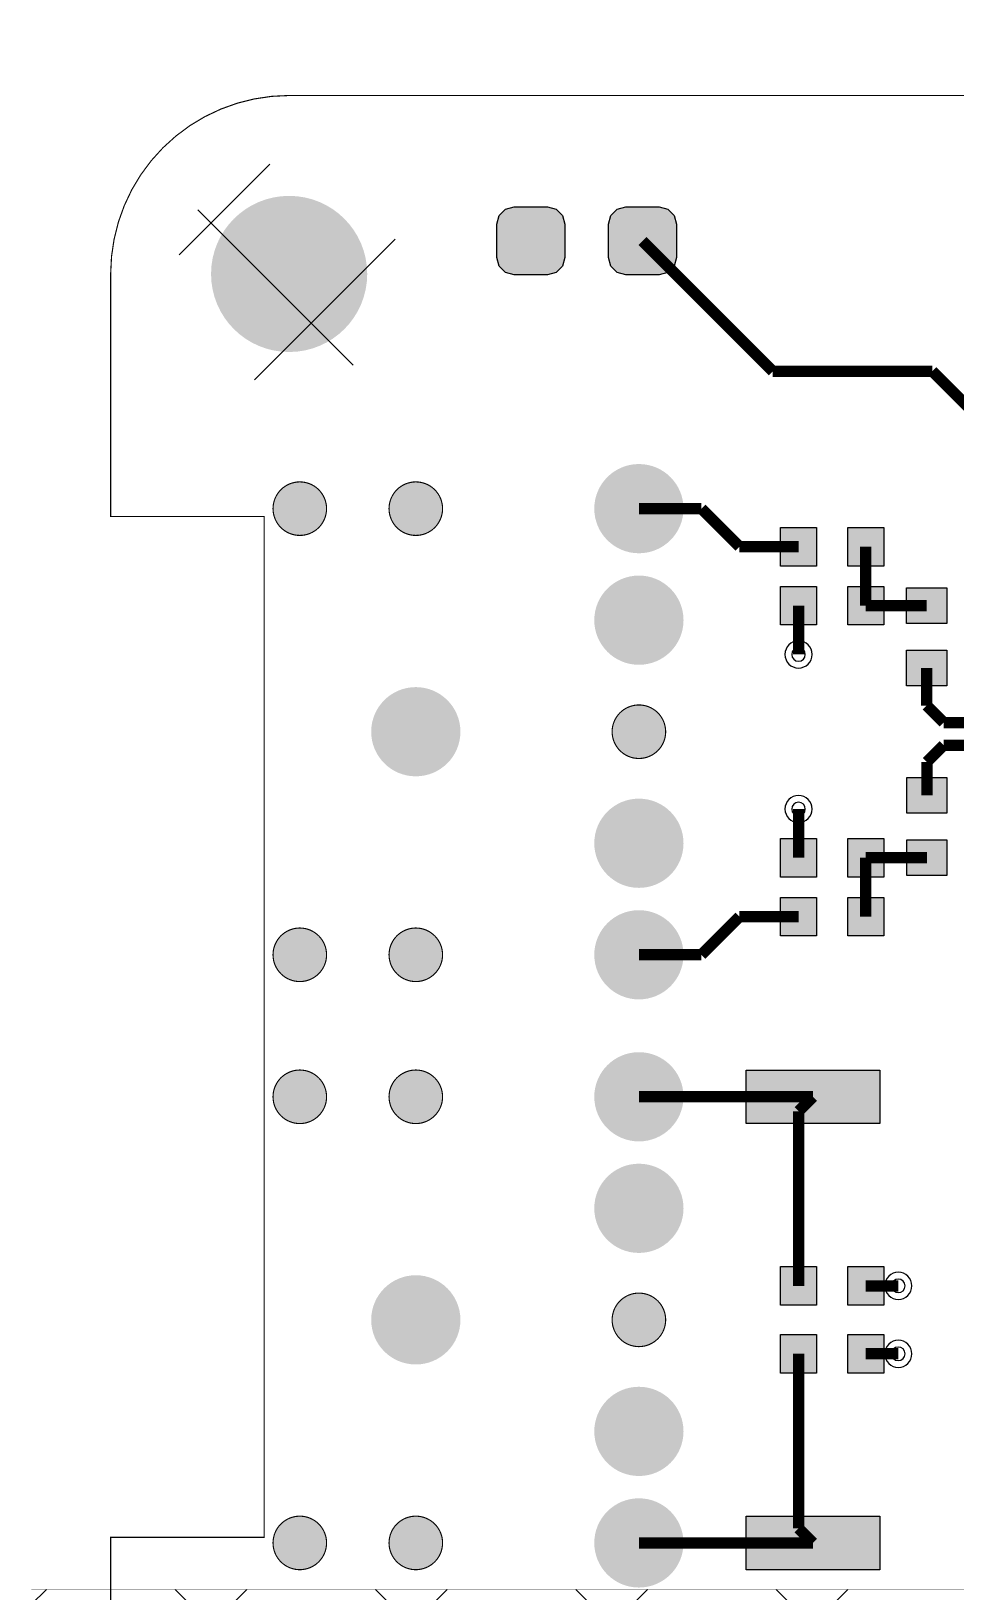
# Model space of a CAD drawing. Header units: millimetres. Extents: x -2 to 166, y 0 to 101.
# Drawn here: x -1.78 to 18.94, y 65.86 to 100.84 of the extents above; entities that cross this region are included whole.
import ezdxf

# ---------------------------------------------------------------- set-up
doc = ezdxf.new("R2010")
doc.units = ezdxf.units.MM
doc.header["$MEASUREMENT"] = 0
for name, color, linetype, true_color in [('Board-Outline-Layer', 7, 'Continuous', 0xff00ff), ('Bottom-Layer', 7, 'Continuous', 0x0000ff), ('Hole-Layer', 7, 'Continuous', 0x222222), ('Multi-Layer', 7, 'Continuous', 0xc0c0c0), ('Top-Layer', 7, 'Continuous', 0xff0000)]:
    doc.layers.add(name, color=color, linetype=linetype, true_color=true_color)
pattern_1 = [(45, (0, 0), (-2.24506, 2.24506), []), (135, (0, 0), (-2.24506, -2.24506), [])]

msp = doc.modelspace()

# ---------------------------------------------------------------- hatches: boundary and pattern name
at = {"layer": 'Bottom-Layer'}
for points in [[(10.18, 96.513), (10.18, 95.766), (10.128, 95.572), (9.986, 95.429), (9.791, 95.377), (9.045, 95.377), (8.85, 95.429), (8.708, 95.572), (8.656, 95.766), (8.656, 96.513), (8.708, 96.707), (8.85, 96.849), (9.045, 96.901), (9.791, 96.901), (9.986, 96.849), (10.128, 96.707)], [(12.68, 96.513), (12.68, 95.766), (12.628, 95.572), (12.486, 95.429), (12.291, 95.377), (11.545, 95.377), (11.35, 95.429), (11.208, 95.572), (11.156, 95.766), (11.156, 96.513), (11.208, 96.707), (11.35, 96.849), (11.545, 96.901), (12.291, 96.901), (12.486, 96.849), (12.628, 96.707)], [(10.839, 90.139, 1), (12.839, 90.139, 1)], [(10.839, 90.139, 1), (12.839, 90.139, 1)], [(15.82, 89.717), (15.82, 88.853), (15.013, 88.853), (15.013, 89.717)], [(17.327, 89.717), (17.327, 88.853), (16.52, 88.853), (16.52, 89.717)], [(10.839, 87.639, 1), (12.839, 87.639, 1)], [(10.839, 87.639, 1), (12.839, 87.639, 1)], [(15.82, 88.396), (15.82, 87.532), (15.013, 87.532), (15.013, 88.396)], [(17.327, 88.396), (17.327, 87.532), (16.52, 87.532), (16.52, 88.396)], [(18.738, 87.564), (17.838, 87.564), (17.838, 88.364), (18.738, 88.364)], [(18.738, 86.164), (17.838, 86.164), (17.838, 86.964), (18.738, 86.964)], [(5.839, 85.139, 1), (7.839, 85.139, 1)], [(5.839, 85.139, 1), (7.839, 85.139, 1)], [(17.843, 84.115), (18.743, 84.115), (18.743, 83.315), (17.843, 83.315)], [(10.839, 82.639, 1), (12.839, 82.639, 1)], [(10.839, 82.639, 1), (12.839, 82.639, 1)], [(15.82, 82.746), (15.82, 81.882), (15.013, 81.882), (15.013, 82.746)], [(17.327, 82.746), (17.327, 81.882), (16.52, 81.882), (16.52, 82.746)], [(17.843, 82.714), (18.743, 82.714), (18.743, 81.914), (17.843, 81.914)], [(15.82, 81.425), (15.82, 80.561), (15.013, 80.561), (15.013, 81.425)], [(17.327, 81.425), (17.327, 80.561), (16.52, 80.561), (16.52, 81.425)], [(10.839, 80.139, 1), (12.839, 80.139, 1)], [(10.839, 80.139, 1), (12.839, 80.139, 1)], [(10.839, 76.956, 1), (12.839, 76.956, 1)], [(10.839, 76.956, 1), (12.839, 76.956, 1)], [(17.241, 77.556), (17.241, 76.356), (14.241, 76.356), (14.241, 77.556)], [(10.839, 74.456, 1), (12.839, 74.456, 1)], [(10.839, 74.456, 1), (12.839, 74.456, 1)], [(15.014, 72.286), (15.014, 73.15), (15.82, 73.15), (15.82, 72.286)], [(16.521, 72.286), (16.521, 73.15), (17.327, 73.15), (17.327, 72.286)], [(5.839, 71.956, 1), (7.839, 71.956, 1)], [(5.839, 71.956, 1), (7.839, 71.956, 1)], [(15.013, 70.763), (15.013, 71.627), (15.82, 71.627), (15.82, 70.763)], [(16.52, 70.763), (16.52, 71.627), (17.327, 71.627), (17.327, 70.763)], [(10.839, 69.456, 1), (12.839, 69.456, 1)], [(10.839, 69.456, 1), (12.839, 69.456, 1)], [(10.839, 66.956, 1), (12.839, 66.956, 1)], [(10.839, 66.956, 1), (12.839, 66.956, 1)], [(17.241, 67.556), (17.241, 66.356), (14.241, 66.356), (14.241, 67.556)]]:
    msp.add_hatch(color=256, dxfattribs=at).paths.add_polyline_path(points)
at = {"layer": 'Hole-Layer'}
for points in [[(8.961, 96.139, 1), (9.875, 96.139, 1)], [(8.961, 96.139, 1), (9.875, 96.139, 1)], [(11.461, 96.139, 1), (12.375, 96.139, 1)], [(11.461, 96.139, 1), (12.375, 96.139, 1)], [(11.189, 90.139, 1), (12.489, 90.139, 1)], [(11.189, 90.139, 1), (12.489, 90.139, 1)], [(11.189, 87.639, 1), (12.489, 87.639, 1)], [(11.189, 87.639, 1), (12.489, 87.639, 1)], [(6.189, 85.139, 1), (7.489, 85.139, 1)], [(6.189, 85.139, 1), (7.489, 85.139, 1)], [(11.189, 82.639, 1), (12.489, 82.639, 1)], [(11.189, 82.639, 1), (12.489, 82.639, 1)], [(11.189, 80.139, 1), (12.489, 80.139, 1)], [(11.189, 80.139, 1), (12.489, 80.139, 1)], [(11.189, 76.956, 1), (12.489, 76.956, 1)], [(11.189, 76.956, 1), (12.489, 76.956, 1)], [(11.189, 74.456, 1), (12.489, 74.456, 1)], [(11.189, 74.456, 1), (12.489, 74.456, 1)], [(6.189, 71.956, 1), (7.489, 71.956, 1)], [(6.189, 71.956, 1), (7.489, 71.956, 1)], [(11.189, 69.456, 1), (12.489, 69.456, 1)], [(11.189, 69.456, 1), (12.489, 69.456, 1)], [(11.189, 66.956, 1), (12.489, 66.956, 1)], [(11.189, 66.956, 1), (12.489, 66.956, 1)]]:
    msp.add_hatch(color=256, dxfattribs=at).paths.add_polyline_path(points)
at = {"layer": 'Multi-Layer'}
h = msp.add_hatch(dxfattribs=at)
h.set_pattern_fill('ANSI37', color=256, style=0)
h.set_pattern_definition(pattern_1)
h.paths.add_polyline_path([(45.466, 65.913), (45.466, 91.567), (22.479, 91.567), (20.574, 93.472), (20.574, 100.838), (21.209, 100.838), (21.209, 93.726), (22.86, 92.075), (46.044, 92.075), (46.044, 65.409), (-1.778, 65.409), (-1.778, 65.913)])
h = msp.add_hatch(dxfattribs=at)
h.set_pattern_fill('ANSI37', color=256, style=0)
h.set_pattern_definition(pattern_1)
h.paths.add_polyline_path([(1.5, 95.4, 1), (6.5, 95.4, 1)])
h = msp.add_hatch(dxfattribs=at)
h.set_pattern_fill('ANSI37', color=256, style=0)
h.set_pattern_definition(pattern_1)
h.paths.add_polyline_path([(1.5, 95.4, 1), (6.5, 95.4, 1)])
for points in [[(2.25, 95.4, 1), (5.75, 95.4, 1)], [(2.25, 95.4, 1), (5.75, 95.4, 1)], [(10.18, 96.513), (10.18, 95.766), (10.128, 95.572), (9.986, 95.429), (9.791, 95.377), (9.045, 95.377), (8.85, 95.429), (8.708, 95.572), (8.656, 95.766), (8.656, 96.513), (8.708, 96.707), (8.85, 96.849), (9.045, 96.901), (9.791, 96.901), (9.986, 96.849), (10.128, 96.707)], [(10.18, 96.513), (10.18, 95.766), (10.128, 95.572), (9.986, 95.429), (9.791, 95.377), (9.045, 95.377), (8.85, 95.429), (8.708, 95.572), (8.656, 95.766), (8.656, 96.513), (8.708, 96.707), (8.85, 96.849), (9.045, 96.901), (9.791, 96.901), (9.986, 96.849), (10.128, 96.707)], [(10.18, 96.513), (10.18, 95.766), (10.128, 95.572), (9.986, 95.429), (9.791, 95.377), (9.045, 95.377), (8.85, 95.429), (8.708, 95.572), (8.656, 95.766), (8.656, 96.513), (8.708, 96.707), (8.85, 96.849), (9.045, 96.901), (9.791, 96.901), (9.986, 96.849), (10.128, 96.707)], [(12.68, 96.513), (12.68, 95.766), (12.628, 95.572), (12.486, 95.429), (12.291, 95.377), (11.545, 95.377), (11.35, 95.429), (11.208, 95.572), (11.156, 95.766), (11.156, 96.513), (11.208, 96.707), (11.35, 96.849), (11.545, 96.901), (12.291, 96.901), (12.486, 96.849), (12.628, 96.707)], [(12.68, 96.513), (12.68, 95.766), (12.628, 95.572), (12.486, 95.429), (12.291, 95.377), (11.545, 95.377), (11.35, 95.429), (11.208, 95.572), (11.156, 95.766), (11.156, 96.513), (11.208, 96.707), (11.35, 96.849), (11.545, 96.901), (12.291, 96.901), (12.486, 96.849), (12.628, 96.707)], [(12.68, 96.513), (12.68, 95.766), (12.628, 95.572), (12.486, 95.429), (12.291, 95.377), (11.545, 95.377), (11.35, 95.429), (11.208, 95.572), (11.156, 95.766), (11.156, 96.513), (11.208, 96.707), (11.35, 96.849), (11.545, 96.901), (12.291, 96.901), (12.486, 96.849), (12.628, 96.707)], [(10.839, 90.139, 1), (12.839, 90.139, 1)], [(10.839, 90.139, 1), (12.839, 90.139, 1)], [(10.839, 90.139, 1), (12.839, 90.139, 1)], [(10.839, 90.139, 1), (12.839, 90.139, 1)], [(10.839, 90.139, 1), (12.839, 90.139, 1)], [(10.839, 90.139, 1), (12.839, 90.139, 1)], [(3.639, 90.139, 1), (4.839, 90.139, 1)], [(3.639, 90.139, 1), (4.839, 90.139, 1)], [(6.239, 90.139, 1), (7.439, 90.139, 1)], [(6.239, 90.139, 1), (7.439, 90.139, 1)], [(10.839, 87.639, 1), (12.839, 87.639, 1)], [(10.839, 87.639, 1), (12.839, 87.639, 1)], [(10.839, 87.639, 1), (12.839, 87.639, 1)], [(10.839, 87.639, 1), (12.839, 87.639, 1)], [(10.839, 87.639, 1), (12.839, 87.639, 1)], [(10.839, 87.639, 1), (12.839, 87.639, 1)], [(5.839, 85.139, 1), (7.839, 85.139, 1)], [(5.839, 85.139, 1), (7.839, 85.139, 1)], [(5.839, 85.139, 1), (7.839, 85.139, 1)], [(5.839, 85.139, 1), (7.839, 85.139, 1)], [(5.839, 85.139, 1), (7.839, 85.139, 1)], [(5.839, 85.139, 1), (7.839, 85.139, 1)], [(11.239, 85.139, 1), (12.439, 85.139, 1)], [(11.239, 85.139, 1), (12.439, 85.139, 1)], [(10.839, 82.639, 1), (12.839, 82.639, 1)], [(10.839, 82.639, 1), (12.839, 82.639, 1)], [(10.839, 82.639, 1), (12.839, 82.639, 1)], [(10.839, 82.639, 1), (12.839, 82.639, 1)], [(10.839, 82.639, 1), (12.839, 82.639, 1)], [(10.839, 82.639, 1), (12.839, 82.639, 1)], [(10.839, 80.139, 1), (12.839, 80.139, 1)], [(10.839, 80.139, 1), (12.839, 80.139, 1)], [(10.839, 80.139, 1), (12.839, 80.139, 1)], [(10.839, 80.139, 1), (12.839, 80.139, 1)], [(10.839, 80.139, 1), (12.839, 80.139, 1)], [(10.839, 80.139, 1), (12.839, 80.139, 1)], [(3.639, 80.139, 1), (4.839, 80.139, 1)], [(3.639, 80.139, 1), (4.839, 80.139, 1)], [(6.239, 80.139, 1), (7.439, 80.139, 1)], [(6.239, 80.139, 1), (7.439, 80.139, 1)], [(10.839, 76.956, 1), (12.839, 76.956, 1)], [(10.839, 76.956, 1), (12.839, 76.956, 1)], [(10.839, 76.956, 1), (12.839, 76.956, 1)], [(10.839, 76.956, 1), (12.839, 76.956, 1)], [(10.839, 76.956, 1), (12.839, 76.956, 1)], [(10.839, 76.956, 1), (12.839, 76.956, 1)], [(3.639, 76.956, 1), (4.839, 76.956, 1)], [(3.639, 76.956, 1), (4.839, 76.956, 1)], [(6.239, 76.956, 1), (7.439, 76.956, 1)], [(6.239, 76.956, 1), (7.439, 76.956, 1)], [(10.839, 74.456, 1), (12.839, 74.456, 1)], [(10.839, 74.456, 1), (12.839, 74.456, 1)], [(10.839, 74.456, 1), (12.839, 74.456, 1)], [(10.839, 74.456, 1), (12.839, 74.456, 1)], [(10.839, 74.456, 1), (12.839, 74.456, 1)], [(10.839, 74.456, 1), (12.839, 74.456, 1)], [(5.839, 71.956, 1), (7.839, 71.956, 1)], [(5.839, 71.956, 1), (7.839, 71.956, 1)], [(5.839, 71.956, 1), (7.839, 71.956, 1)], [(5.839, 71.956, 1), (7.839, 71.956, 1)], [(5.839, 71.956, 1), (7.839, 71.956, 1)], [(5.839, 71.956, 1), (7.839, 71.956, 1)], [(11.239, 71.956, 1), (12.439, 71.956, 1)], [(11.239, 71.956, 1), (12.439, 71.956, 1)], [(10.839, 69.456, 1), (12.839, 69.456, 1)], [(10.839, 69.456, 1), (12.839, 69.456, 1)], [(10.839, 69.456, 1), (12.839, 69.456, 1)], [(10.839, 69.456, 1), (12.839, 69.456, 1)], [(10.839, 69.456, 1), (12.839, 69.456, 1)], [(10.839, 69.456, 1), (12.839, 69.456, 1)], [(10.839, 66.956, 1), (12.839, 66.956, 1)], [(10.839, 66.956, 1), (12.839, 66.956, 1)], [(10.839, 66.956, 1), (12.839, 66.956, 1)], [(10.839, 66.956, 1), (12.839, 66.956, 1)], [(10.839, 66.956, 1), (12.839, 66.956, 1)], [(10.839, 66.956, 1), (12.839, 66.956, 1)], [(3.639, 66.956, 1), (4.839, 66.956, 1)], [(3.639, 66.956, 1), (4.839, 66.956, 1)], [(6.239, 66.956, 1), (7.439, 66.956, 1)], [(6.239, 66.956, 1), (7.439, 66.956, 1)]]:
    msp.add_hatch(color=256, dxfattribs=at).paths.add_polyline_path(points)
at = {"layer": 'Top-Layer'}
for points in [[(10.18, 96.513), (10.18, 95.766), (10.128, 95.572), (9.986, 95.429), (9.791, 95.377), (9.045, 95.377), (8.85, 95.429), (8.708, 95.572), (8.656, 95.766), (8.656, 96.513), (8.708, 96.707), (8.85, 96.849), (9.045, 96.901), (9.791, 96.901), (9.986, 96.849), (10.128, 96.707)], [(12.68, 96.513), (12.68, 95.766), (12.628, 95.572), (12.486, 95.429), (12.291, 95.377), (11.545, 95.377), (11.35, 95.429), (11.208, 95.572), (11.156, 95.766), (11.156, 96.513), (11.208, 96.707), (11.35, 96.849), (11.545, 96.901), (12.291, 96.901), (12.486, 96.849), (12.628, 96.707)], [(10.839, 90.139, 1), (12.839, 90.139, 1)], [(10.839, 90.139, 1), (12.839, 90.139, 1)], [(10.839, 87.639, 1), (12.839, 87.639, 1)], [(10.839, 87.639, 1), (12.839, 87.639, 1)], [(5.839, 85.139, 1), (7.839, 85.139, 1)], [(5.839, 85.139, 1), (7.839, 85.139, 1)], [(10.839, 82.639, 1), (12.839, 82.639, 1)], [(10.839, 82.639, 1), (12.839, 82.639, 1)], [(10.839, 80.139, 1), (12.839, 80.139, 1)], [(10.839, 80.139, 1), (12.839, 80.139, 1)], [(10.839, 76.956, 1), (12.839, 76.956, 1)], [(10.839, 76.956, 1), (12.839, 76.956, 1)], [(10.839, 74.456, 1), (12.839, 74.456, 1)], [(10.839, 74.456, 1), (12.839, 74.456, 1)], [(5.839, 71.956, 1), (7.839, 71.956, 1)], [(5.839, 71.956, 1), (7.839, 71.956, 1)], [(10.839, 69.456, 1), (12.839, 69.456, 1)], [(10.839, 69.456, 1), (12.839, 69.456, 1)], [(10.839, 66.956, 1), (12.839, 66.956, 1)], [(10.839, 66.956, 1), (12.839, 66.956, 1)]]:
    msp.add_hatch(color=256, dxfattribs=at).paths.add_polyline_path(points)

# ---------------------------------------------------------------- linework, layer by layer
at = {"layer": 'Board-Outline-Layer', "const_width": 0.0254}
msp.add_lwpolyline([(0, 67.081), (3.439, 67.081), (3.439, 89.964), (0, 89.964), (0, 95.4, -0.414), (4, 99.4), (162, 99.4, -0.414), (166, 95.4), (166, 4, -0.414), (162, 0), (4, 0, -0.414), (0, 4)], format="xyb", close=True, dxfattribs=at)
at = {"layer": 'Bottom-Layer'}
for points in [[(10.18, 96.513), (10.18, 95.766), (10.128, 95.572), (9.986, 95.429), (9.791, 95.377), (9.045, 95.377), (8.85, 95.429), (8.708, 95.572), (8.656, 95.766), (8.656, 96.513), (8.708, 96.707), (8.85, 96.849), (9.045, 96.901), (9.791, 96.901), (9.986, 96.849), (10.128, 96.707)], [(12.68, 96.513), (12.68, 95.766), (12.628, 95.572), (12.486, 95.429), (12.291, 95.377), (11.545, 95.377), (11.35, 95.429), (11.208, 95.572), (11.156, 95.766), (11.156, 96.513), (11.208, 96.707), (11.35, 96.849), (11.545, 96.901), (12.291, 96.901), (12.486, 96.849), (12.628, 96.707)], [(15.82, 89.717), (15.82, 88.853), (15.013, 88.853), (15.013, 89.717)], [(17.327, 89.717), (17.327, 88.853), (16.52, 88.853), (16.52, 89.717)], [(15.82, 88.396), (15.82, 87.532), (15.013, 87.532), (15.013, 88.396)], [(17.327, 88.396), (17.327, 87.532), (16.52, 87.532), (16.52, 88.396)], [(18.738, 87.564), (17.838, 87.564), (17.838, 88.364), (18.738, 88.364)], [(18.738, 86.164), (17.838, 86.164), (17.838, 86.964), (18.738, 86.964)], [(17.843, 84.115), (18.743, 84.115), (18.743, 83.315), (17.843, 83.315)], [(15.82, 82.746), (15.82, 81.882), (15.013, 81.882), (15.013, 82.746)], [(17.327, 82.746), (17.327, 81.882), (16.52, 81.882), (16.52, 82.746)], [(17.843, 82.714), (18.743, 82.714), (18.743, 81.914), (17.843, 81.914)], [(15.82, 81.425), (15.82, 80.561), (15.013, 80.561), (15.013, 81.425)], [(17.327, 81.425), (17.327, 80.561), (16.52, 80.561), (16.52, 81.425)], [(17.241, 77.556), (17.241, 76.356), (14.241, 76.356), (14.241, 77.556)], [(15.014, 72.286), (15.014, 73.15), (15.82, 73.15), (15.82, 72.286)], [(16.521, 72.286), (16.521, 73.15), (17.327, 73.15), (17.327, 72.286)], [(15.013, 70.763), (15.013, 71.627), (15.82, 71.627), (15.82, 70.763)], [(16.52, 70.763), (16.52, 71.627), (17.327, 71.627), (17.327, 70.763)], [(17.241, 67.556), (17.241, 66.356), (14.241, 66.356), (14.241, 67.556)]]:
    msp.add_lwpolyline(points, close=True, dxfattribs=at)
at = {"layer": 'Bottom-Layer', "const_width": 0.254}
for points in [[(14.839, 93.218), (11.918, 96.139)], [(18.415, 93.218), (14.839, 93.218)], [(21.336, 90.297), (18.415, 93.218)], [(11.839, 90.139), (13.239, 90.139)], [(13.239, 90.139), (14.093, 89.285)], [(14.093, 89.285), (15.417, 89.285)], [(16.923, 89.285), (16.923, 87.964)], [(15.417, 86.872), (15.417, 87.964)], [(16.923, 87.964), (18.288, 87.964)], [(18.288, 86.564), (18.288, 85.725)], [(18.288, 85.725), (18.669, 85.344)], [(18.669, 85.344), (19.939, 85.344)], [(18.669, 84.836), (18.293, 84.461)], [(19.685, 84.836), (18.669, 84.836)], [(18.293, 84.461), (18.293, 83.715)], [(15.417, 83.406), (15.417, 82.314)], [(16.923, 80.993), (16.923, 82.314)], [(16.923, 82.314), (18.293, 82.314)], [(13.239, 80.139), (14.093, 80.993)], [(14.093, 80.993), (15.417, 80.993)], [(11.839, 80.139), (13.239, 80.139)], [(11.839, 76.956), (15.741, 76.956)], [(15.417, 76.633), (15.741, 76.956)], [(15.417, 72.718), (15.417, 76.633)], [(16.924, 72.718), (17.653, 72.718)], [(15.417, 71.195), (15.417, 67.281)], [(16.923, 71.195), (17.653, 71.195)], [(15.417, 67.281), (15.741, 66.956)], [(11.839, 66.956), (15.741, 66.956)]]:
    msp.add_lwpolyline(points, dxfattribs=at)
at = {"layer": 'Hole-Layer'}
for points in [[(15.264, 86.872, 1), (15.569, 86.872), (15.569, 86.872, 1), (15.264, 86.872)], [(15.264, 83.406, 1), (15.569, 83.406), (15.569, 83.406, 1), (15.264, 83.406)]]:
    msp.add_lwpolyline(points, format="xyb", dxfattribs=at)
for points in [[(17.501, 72.718, 1), (17.806, 72.718, 1)], [(17.5, 71.195, 1), (17.805, 71.195, 1)]]:
    msp.add_lwpolyline(points, format="xyb", close=True, dxfattribs=at)
at = {"layer": 'Multi-Layer', "const_width": 0.00508}
msp.add_lwpolyline([(45.466, 65.913), (45.466, 91.567), (22.479, 91.567), (20.574, 93.472), (20.574, 100.838), (21.209, 100.838), (21.209, 93.726), (22.86, 92.075), (46.044, 92.075), (46.044, 65.409), (-1.778, 65.409), (-1.778, 65.913)], close=True, dxfattribs=at)
at = {"layer": 'Multi-Layer'}
for points in [[(10.18, 96.513), (10.18, 95.766), (10.128, 95.572), (9.986, 95.429), (9.791, 95.377), (9.045, 95.377), (8.85, 95.429), (8.708, 95.572), (8.656, 95.766), (8.656, 96.513), (8.708, 96.707), (8.85, 96.849), (9.045, 96.901), (9.791, 96.901), (9.986, 96.849), (10.128, 96.707)], [(10.18, 96.513), (10.18, 95.766), (10.128, 95.572), (9.986, 95.429), (9.791, 95.377), (9.045, 95.377), (8.85, 95.429), (8.708, 95.572), (8.656, 95.766), (8.656, 96.513), (8.708, 96.707), (8.85, 96.849), (9.045, 96.901), (9.791, 96.901), (9.986, 96.849), (10.128, 96.707)], [(10.18, 96.513), (10.18, 95.766), (10.128, 95.572), (9.986, 95.429), (9.791, 95.377), (9.045, 95.377), (8.85, 95.429), (8.708, 95.572), (8.656, 95.766), (8.656, 96.513), (8.708, 96.707), (8.85, 96.849), (9.045, 96.901), (9.791, 96.901), (9.986, 96.849), (10.128, 96.707)], [(12.68, 96.513), (12.68, 95.766), (12.628, 95.572), (12.486, 95.429), (12.291, 95.377), (11.545, 95.377), (11.35, 95.429), (11.208, 95.572), (11.156, 95.766), (11.156, 96.513), (11.208, 96.707), (11.35, 96.849), (11.545, 96.901), (12.291, 96.901), (12.486, 96.849), (12.628, 96.707)], [(12.68, 96.513), (12.68, 95.766), (12.628, 95.572), (12.486, 95.429), (12.291, 95.377), (11.545, 95.377), (11.35, 95.429), (11.208, 95.572), (11.156, 95.766), (11.156, 96.513), (11.208, 96.707), (11.35, 96.849), (11.545, 96.901), (12.291, 96.901), (12.486, 96.849), (12.628, 96.707)], [(12.68, 96.513), (12.68, 95.766), (12.628, 95.572), (12.486, 95.429), (12.291, 95.377), (11.545, 95.377), (11.35, 95.429), (11.208, 95.572), (11.156, 95.766), (11.156, 96.513), (11.208, 96.707), (11.35, 96.849), (11.545, 96.901), (12.291, 96.901), (12.486, 96.849), (12.628, 96.707)]]:
    msp.add_lwpolyline(points, close=True, dxfattribs=at)
at = {"layer": 'Multi-Layer', "const_width": 0.0254}
for points in [[(3.639, 90.139, 1), (4.839, 90.139, 1)], [(6.239, 90.139, 1), (7.439, 90.139, 1)], [(11.239, 85.139, 1), (12.439, 85.139, 1)], [(3.639, 80.139, 1), (4.839, 80.139, 1)], [(6.239, 80.139, 1), (7.439, 80.139, 1)], [(3.639, 76.956, 1), (4.839, 76.956, 1)], [(6.239, 76.956, 1), (7.439, 76.956, 1)], [(11.239, 71.956, 1), (12.439, 71.956, 1)], [(3.639, 66.956, 1), (4.839, 66.956, 1)], [(6.239, 66.956, 1), (7.439, 66.956, 1)]]:
    msp.add_lwpolyline(points, format="xyb", close=True, dxfattribs=at)
at = {"layer": 'Multi-Layer'}
for points in [[(15.112, 86.872, 1), (15.722, 86.872), (15.722, 86.872, 1), (15.112, 86.872)], [(15.112, 83.406, 1), (15.722, 83.406), (15.722, 83.406, 1), (15.112, 83.406)], [(17.348, 72.718, 1), (17.958, 72.718), (17.958, 72.718, 1), (17.348, 72.718)], [(17.348, 71.195, 1), (17.958, 71.195), (17.958, 71.195, 1), (17.348, 71.195)]]:
    msp.add_lwpolyline(points, format="xyb", dxfattribs=at)
at = {"layer": 'Top-Layer'}
for points in [[(10.18, 96.513), (10.18, 95.766), (10.128, 95.572), (9.986, 95.429), (9.791, 95.377), (9.045, 95.377), (8.85, 95.429), (8.708, 95.572), (8.656, 95.766), (8.656, 96.513), (8.708, 96.707), (8.85, 96.849), (9.045, 96.901), (9.791, 96.901), (9.986, 96.849), (10.128, 96.707)], [(12.68, 96.513), (12.68, 95.766), (12.628, 95.572), (12.486, 95.429), (12.291, 95.377), (11.545, 95.377), (11.35, 95.429), (11.208, 95.572), (11.156, 95.766), (11.156, 96.513), (11.208, 96.707), (11.35, 96.849), (11.545, 96.901), (12.291, 96.901), (12.486, 96.849), (12.628, 96.707)]]:
    msp.add_lwpolyline(points, close=True, dxfattribs=at)

doc.saveas('drawing.dxf')
